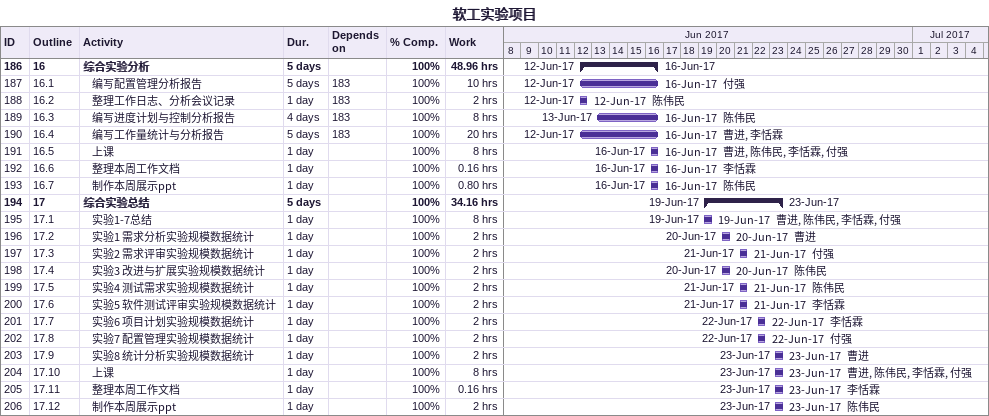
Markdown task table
软工实验项目

| ID | WBS | Task | Duration | Start | Finish | Predecessors | Resources | % complete | Work (h) |
|---|---|---|---|---|---|---|---|---|---|
| 186 | 16 | **综合实验分析** | 5d | 2017-06-12 | 2017-06-16 |  |  | 100 | 48.96 |
| 187 | 16.1 | 编写配置管理分析报告 | 5d | 2017-06-12 | 2017-06-16 | 183 | 付强 | 100 | 10 |
| 188 | 16.2 | 整理工作日志、分析会议记录 | 1d | 2017-06-12 | 2017-06-12 | 183 | 陈伟民 | 100 | 2 |
| 189 | 16.3 | 编写进度计划与控制分析报告 | 4d | 2017-06-13 | 2017-06-16 | 183 | 陈伟民 | 100 | 8 |
| 190 | 16.4 | 编写工作量统计与分析报告 | 5d | 2017-06-12 | 2017-06-16 | 183 | 曹进, 李恬霖 | 100 | 20 |
| 191 | 16.5 | 上课 | 1d | 2017-06-16 | 2017-06-16 |  | 曹进, 陈伟民, 李恬霖, 付强 | 100 | 8 |
| 192 | 16.6 | 整理本周工作文档 | 1d | 2017-06-16 | 2017-06-16 |  | 李恬霖 | 100 | 0.16 |
| 193 | 16.7 | 制作本周展示ppt | 1d | 2017-06-16 | 2017-06-16 |  | 陈伟民 | 100 | 0.80 |
| 194 | 17 | **综合实验总结** | 5d | 2017-06-19 | 2017-06-23 |  |  | 100 | 34.16 |
| 195 | 17.1 | 实验1-7总结 | 1d | 2017-06-19 | 2017-06-19 |  | 曹进, 陈伟民, 李恬霖, 付强 | 100 | 8 |
| 196 | 17.2 | 实验1 需求分析实验规模数据统计 | 1d | 2017-06-20 | 2017-06-20 |  | 曹进 | 100 | 2 |
| 197 | 17.3 | 实验2 需求评审实验规模数据统计 | 1d | 2017-06-21 | 2017-06-21 |  | 付强 | 100 | 2 |
| 198 | 17.4 | 实验3 改进与扩展实验规模数据统计 | 1d | 2017-06-20 | 2017-06-20 |  | 陈伟民 | 100 | 2 |
| 199 | 17.5 | 实验4 测试需求实验规模数据统计 | 1d | 2017-06-21 | 2017-06-21 |  | 陈伟民 | 100 | 2 |
| 200 | 17.6 | 实验5 软件测试评审实验规模数据统计 | 1d | 2017-06-21 | 2017-06-21 |  | 李恬霖 | 100 | 2 |
| 201 | 17.7 | 实验6 项目计划实验规模数据统计 | 1d | 2017-06-22 | 2017-06-22 |  | 李恬霖 | 100 | 2 |
| 202 | 17.8 | 实验7 配置管理实验规模数据统计 | 1d | 2017-06-22 | 2017-06-22 |  | 付强 | 100 | 2 |
| 203 | 17.9 | 实验8 统计分析实验规模数据统计 | 1d | 2017-06-23 | 2017-06-23 |  | 曹进 | 100 | 2 |
| 204 | 17.10 | 上课 | 1d | 2017-06-23 | 2017-06-23 |  | 曹进, 陈伟民, 李恬霖, 付强 | 100 | 8 |
| 205 | 17.11 | 整理本周工作文档 | 1d | 2017-06-23 | 2017-06-23 |  | 李恬霖 | 100 | 0.16 |
| 206 | 17.12 | 制作本周展示ppt | 1d | 2017-06-23 | 2017-06-23 |  | 陈伟民 | 100 | 2 |
